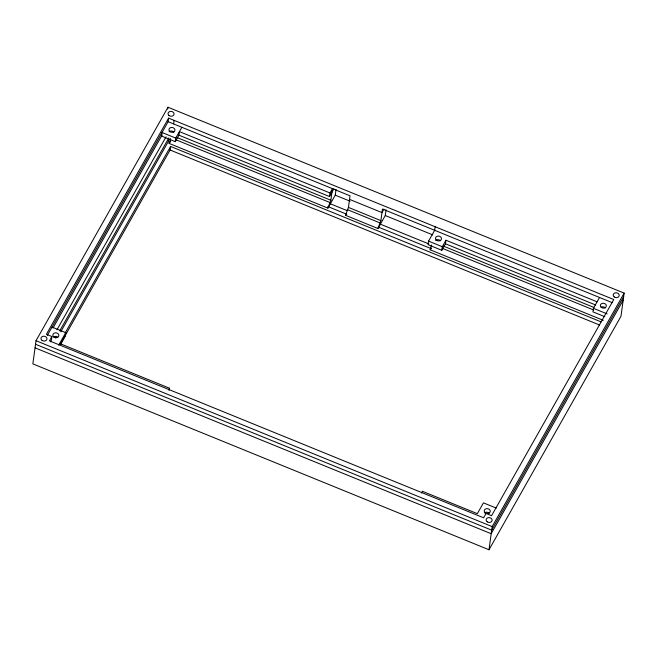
<?xml version="1.0" encoding="UTF-8"?>
<svg xmlns="http://www.w3.org/2000/svg" width="657" height="657" viewBox="0 0 657 657"><rect width="100%" height="100%" fill="white"/><g stroke="black" fill="none" stroke-linecap="round" stroke-linejoin="round"><path stroke-width="0.99" d="M36.02 340.712L32.85 363.879L488.997 549.761L620.98 316.288L624.15 293.121L168.003 107.239L36.02 340.712L492.167 526.594L488.997 549.761M51.903 336.54L49.456 340.868L483.626 517.79L486.065 513.462L491.559 515.704L613.769 299.526L168.611 118.129L46.409 334.306L51.903 336.54L51.418 340.112L50.441 341.837M52.026 327.063L65.766 332.656L65.281 336.22L60.584 344.539M167.757 109.021L168.003 107.239M47.329 335.374L168.126 121.693L168.611 118.129M60.748 331.801L168.307 141.526L168.8 137.962L59.721 330.914M173.62 123.927L174.105 120.362M60.649 343.644L170.106 150.01L170.598 146.445L601.065 321.864M175.756 138.101L162.016 132.5L161.523 136.065L175.263 141.666L175.756 138.101L181.866 127.294M178.934 135.178L179.418 131.614L330.003 192.977L329.51 196.542L178.934 135.178L175.263 141.666M169.334 390.036L169.572 388.254L59.656 343.471M170.524 138.635L169.104 143.407L327.925 208.121L330.857 200.237L332.442 188.649L330.003 192.977M327.925 208.121L335.259 195.154L336.055 189.364M386.061 209.739L385.273 215.537L377.939 228.505L345.516 215.291L348.448 207.407L350.033 195.819L168.126 121.693M377.939 228.505L380.871 220.612L382.456 209.033L612.365 302.713M435.156 226.739L434.663 230.303L428.553 241.119L428.068 244.683L441.808 250.276L445.471 243.796L445.963 240.232L597.098 301.818M441.808 250.276L442.292 246.712L445.963 240.232M599.537 297.49L593.427 308.297L592.942 311.861L604.851 316.715M603.266 320.32L430.146 249.783L431.575 245.012M53.003 328.032L162.082 135.079M56.97 329.789L166.049 136.837M55.681 338.059L56.691 336.269M169.104 143.407L170.565 140.812M65.174 332.943L170.598 146.445M58.678 345.196L65.766 332.656M168.594 389.987L169.572 388.254M329.51 196.542L333.912 188.756M345.516 215.291L346.494 213.566M383.926 209.14L381.972 212.597L349.54 199.383M430.146 249.783L431.123 248.05M421.4 493.005L422.377 491.272L477.335 513.667L483.445 502.86L496.265 508.083M492.167 526.594L624.15 293.121M623.665 296.685L491.682 530.158L35.535 344.276M623.173 300.249L491.19 533.722L35.051 347.84M335.259 195.154L350.066 201.19M385.273 215.537L432.733 234.877M445.471 243.796L595.653 304.996M176.758 137.444L330.857 200.237M348.448 207.407L380.871 220.612M443.483 246.129L593.895 307.427M428.553 241.119L442.292 246.712M593.427 308.297L607.167 313.898M175.534 139.604L329.633 202.397M347.225 209.567L379.647 222.78M442.26 248.297L593.624 309.973M330.372 203.801L347.027 210.593M380.378 224.185L428.791 243.911M168.307 141.526L170.138 142.273M327.81 206.52L346.814 214.264M378.161 227.043L431.362 248.716M170.106 150.01L599.619 325.034M484.431 512.986A3.014 2.423 7.8 0 1 489.202 513.314M169.112 131.819A3.014 2.423 7.8 0 1 173.883 132.147M53.587 336.778A3.014 2.423 7.8 0 1 57.791 337.517M601.098 307.213A3.014 2.423 7.8 0 1 605.294 307.944M435.657 240.437A3.014 2.423 7.8 0 1 440.428 240.766M485.367 512.862A3.014 2.423 7.8 0 0 490.229 511.589A3.014 2.423 7.8 0 0 486.18 508.748A3.014 2.423 7.8 0 0 485.367 512.862M170.048 131.696A3.014 2.423 7.8 0 0 174.91 130.415A3.014 2.423 7.8 0 0 170.861 127.573A3.014 2.423 7.8 0 0 170.048 131.696M487.223 521.822A3.014 2.423 7.8 0 0 492.093 520.549A3.014 2.423 7.8 0 0 488.036 517.708A3.014 2.423 7.8 0 0 487.223 521.822M42.073 340.425A3.014 2.423 7.8 0 0 46.934 339.152A3.014 2.423 7.8 0 0 42.886 336.31A3.014 2.423 7.8 0 0 42.073 340.425M168.931 115.427A3.014 2.423 7.8 0 0 173.965 114.564A3.014 2.423 7.8 0 0 170.27 111.419A3.014 2.423 7.8 0 0 168.931 115.427M614.246 296.948A3.014 2.423 7.8 0 0 619.165 295.798A3.014 2.423 7.8 0 0 615.215 292.858A3.014 2.423 7.8 0 0 614.246 296.948M53.956 337.066A3.014 2.423 7.8 0 0 58.818 335.784A3.014 2.423 7.8 0 0 54.769 332.943A3.014 2.423 7.8 0 0 53.956 337.066M436.593 240.306A3.014 2.423 7.8 0 0 441.455 239.033A3.014 2.423 7.8 0 0 437.406 236.192A3.014 2.423 7.8 0 0 436.593 240.306M601.459 307.492A3.014 2.423 7.8 0 0 606.321 306.219A3.014 2.423 7.8 0 0 602.272 303.378A3.014 2.423 7.8 0 0 601.459 307.492"/></g></svg>
